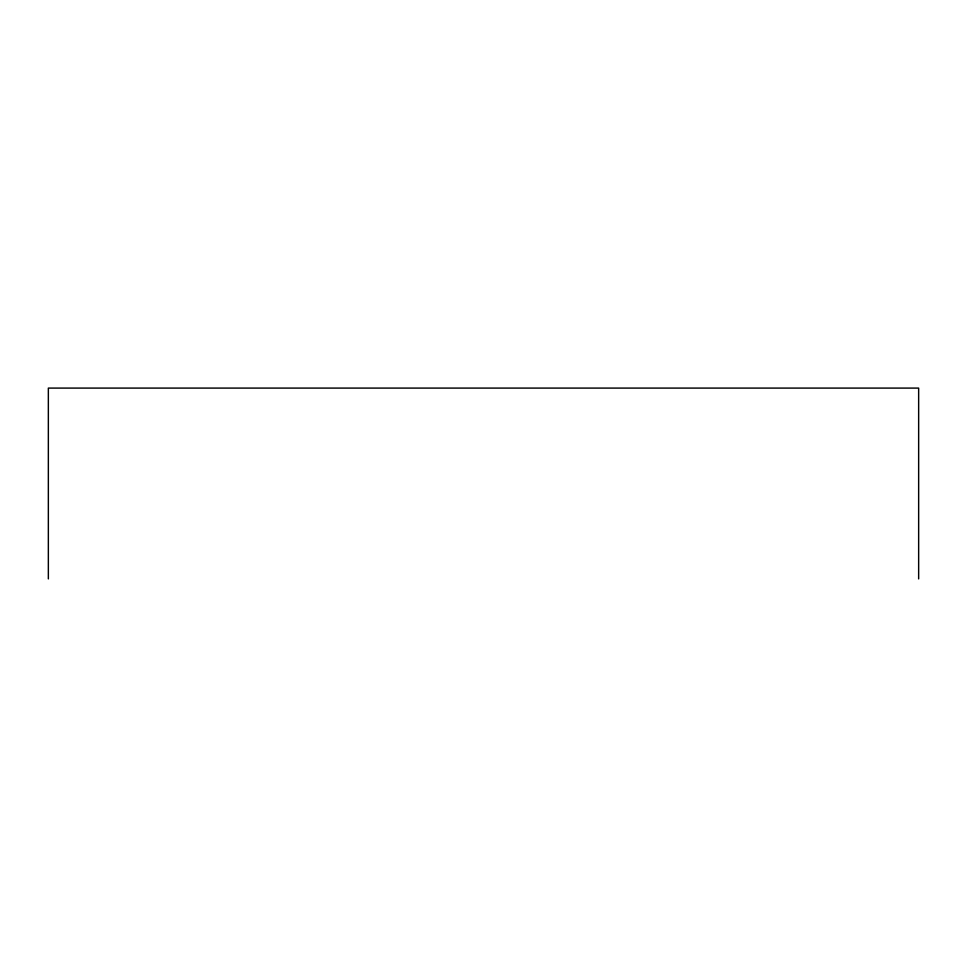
<?xml version="1.0" encoding="UTF-8"?>
<svg xmlns="http://www.w3.org/2000/svg" width="967" height="967" viewBox="0 0 967 967"><rect width="100%" height="100%" fill="white"/><g stroke="black" fill="none" stroke-linecap="round" stroke-linejoin="round"><path stroke-width="1.45" d="M918.65 578.907L918.65 388.093L48.35 388.093L48.35 578.907"/></g></svg>
